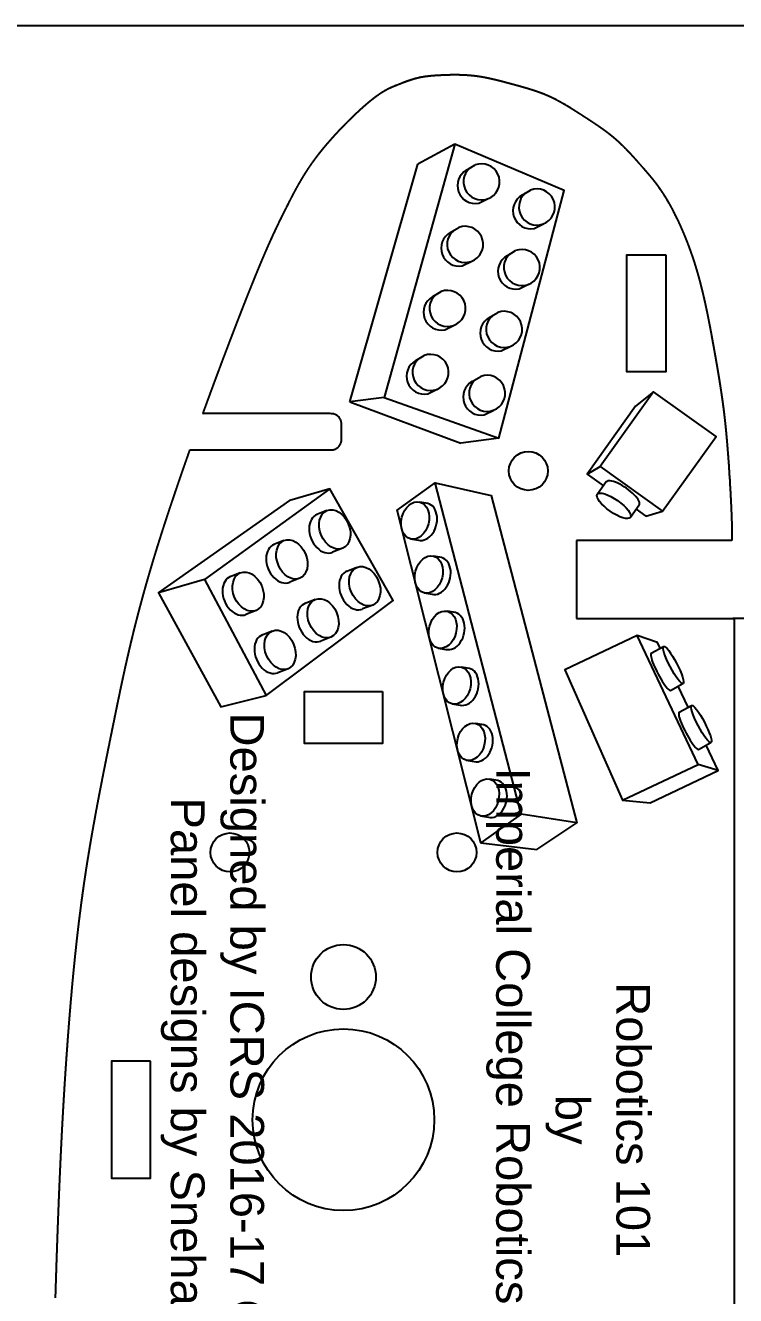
# Model space of a CAD drawing. Header units: millimetres. Extents: x -53 to 1579, y -453 to 381.
# Drawn here: x 98.7 to 153.4, y 283.4 to 381.2 of the extents above; entities that cross this region are included whole.
import ezdxf
from ezdxf.enums import TextEntityAlignment as Align

# ---------------------------------------------------------------- set-up
doc = ezdxf.new("R2010")
doc.units = ezdxf.units.MM
doc.layers.add('design3', color=5, linetype='Continuous')
doc.layers.add('Print', color=250, linetype='Continuous')
doc.layers.add('toCut', color=1, linetype='Continuous', true_color=0xff0000)
doc.styles.get("Standard").update_dxf_attribs({"font": 'Arial.ttf'})

msp = doc.modelspace()

# ---------------------------------------------------------------- linework, layer by layer
msp.add_line((-53.352, 381.237), (546.648, 381.237))
at = {"layer": 'design3'}
for points in [[(131.77, 372.077), (126.334, 352.551), (135.161, 349.419), (140.205, 368.511), (131.77, 372.077)], [(131.77, 372.077), (128.906, 370.543)], [(123.666, 352.236), (128.906, 370.543)], [(132.681, 370.093), (133.338, 370.484)], [(136.952, 368.155), (137.609, 368.545)], [(133.608, 367.527), (134.342, 367.888)], [(131.417, 365.273), (132.075, 365.664)], [(137.879, 365.589), (138.613, 365.95)], [(135.794, 363.491), (136.451, 363.881)], [(132.344, 362.707), (133.079, 363.068)], [(136.721, 360.924), (137.455, 361.286)], [(130.062, 360.335), (130.72, 360.725)], [(134.424, 358.724), (135.082, 359.115)], [(130.989, 357.768), (131.724, 358.13)], [(135.351, 356.158), (136.086, 356.519)], [(128.752, 355.406), (129.41, 355.796)], [(133.114, 353.795), (133.772, 354.186)], [(126.334, 352.551), (123.666, 352.236)], [(129.679, 352.84), (130.414, 353.201)], [(147.083, 353.006), (142.963, 347.233), (147.786, 343.792), (151.905, 349.565), (147.083, 353.006), (145.709, 351.903), (141.964, 346.655), (142.963, 347.233)], [(123.666, 352.236), (132.242, 349.042)], [(134.041, 351.229), (134.776, 351.59)], [(135.161, 349.419), (132.242, 349.042)], [(141.964, 346.655), (143.225, 345.756)], [(133.782, 318.241), (127.313, 343.88), (130.262, 345.974)], [(136.89, 320.462), (130.262, 345.974), (134.575, 345.022), (141.17, 319.796), (136.89, 320.462), (133.782, 318.241), (138.095, 317.734), (141.17, 319.796)], [(143.435, 346.05), (142.757, 345.101)], [(108.919, 337.496), (119.04, 344.614)], [(112.469, 338.527), (117.22, 329.59), (127.009, 336.923), (122.143, 345.515), (112.469, 338.527)], [(122.143, 345.515), (119.04, 344.614)], [(121.909, 343.844), (121.129, 343.54)], [(129.684, 344.401), (129.072, 344.5)], [(145.979, 344.265), (145.3, 343.313)], [(145.754, 343.951), (146.505, 343.415), (147.786, 343.792)], [(128.353, 341.667), (128.965, 341.569)], [(118.598, 341.532), (117.819, 341.227)], [(123.13, 340.943), (122.351, 340.638)], [(130.735, 340.236), (130.123, 340.335)], [(115.229, 339.049), (114.45, 338.745)], [(124.22, 339.469), (123.441, 339.164)], [(112.469, 338.527), (108.919, 337.496), (113.728, 328.731), (117.22, 329.59)], [(119.819, 338.63), (119.04, 338.326)], [(121.003, 337), (120.224, 336.695)], [(129.404, 337.502), (130.016, 337.404)], [(116.45, 336.148), (115.671, 335.843)], [(125.441, 336.567), (124.662, 336.263)], [(131.808, 335.985), (131.196, 336.084)], [(117.692, 334.562), (116.913, 334.257)], [(122.224, 334.098), (121.445, 333.794)], [(144.705, 321.518), (150.528, 324.276), (145.819, 334.22), (140.249, 331.582), (144.705, 321.518), (146.837, 321.329), (152.065, 323.806), (150.528, 324.276)], [(147.599, 333.234), (147.386, 333.683), (145.819, 334.22)], [(130.476, 333.251), (131.088, 333.152)], [(146.912, 332.85), (147.86, 333.381)], [(118.913, 331.66), (118.134, 331.356)], [(132.891, 331.69), (132.279, 331.789)], [(148.399, 329.987), (149.339, 330.517)], [(149.751, 328.689), (148.981, 330.315)], [(131.56, 328.957), (132.172, 328.858)], [(149.065, 328.305), (150.013, 328.836)], [(133.988, 327.345), (133.376, 327.443)], [(150.551, 325.442), (151.492, 325.972)], [(152.065, 323.806), (151.134, 325.771)], [(132.656, 324.611), (133.268, 324.512)], [(135.072, 323.045), (134.46, 323.144)], [(133.741, 320.311), (134.353, 320.213)]]:
    msp.add_lwpolyline(points, dxfattribs=at)
for centre, radius, start, end in [((133.361, 368.889), 1.384, 119.44748, 280.2872), ((133.828, 369.181), 1.392, 130.80282, 110.60542), ((137.632, 366.95), 1.384, 119.44748, 280.2872), ((138.099, 367.243), 1.392, 130.80282, 110.60542), ((132.097, 364.068), 1.384, 119.44748, 280.2872), ((132.564, 364.361), 1.392, 130.80282, 110.60542), ((136.474, 362.286), 1.384, 119.44748, 280.2872), ((136.941, 362.579), 1.392, 130.80282, 110.60542), ((130.742, 359.13), 1.384, 119.44748, 280.2872), ((131.209, 359.423), 1.392, 130.80282, 110.60542), ((135.104, 357.519), 1.384, 119.44748, 280.2872), ((135.571, 357.812), 1.392, 130.80282, 110.60542), ((129.432, 354.201), 1.384, 119.44748, 280.2872), ((129.899, 354.494), 1.392, 130.80282, 110.60542), ((133.794, 352.59), 1.384, 119.44748, 280.2872), ((134.261, 352.883), 1.392, 130.80282, 110.60542)]:
    msp.add_arc(centre, radius, start, end, dxfattribs=at)
for centre, major_axis, ratio, start_param, end_param in [((144.707, 345.158), (1.272, -0.893), 0.322441, 6.278121, 9.424778), ((129.324, 342.985), (0.36, 1.416), 0.721472, 3.141593, 6.411334), ((121.74, 342.089), (-0.611, 1.451), 0.717814, 6.246322, 9.424778), ((118.429, 339.776), (-0.611, 1.451), 0.717814, 6.246322, 9.424778), ((130.375, 338.82), (0.36, 1.416), 0.721472, 3.141593, 6.411334), ((115.06, 337.294), (-0.611, 1.451), 0.717814, 6.246322, 9.424778), ((124.051, 337.713), (-0.611, 1.451), 0.717814, 6.246322, 9.424778), ((120.834, 335.244), (-0.611, 1.451), 0.717814, 6.246322, 9.424778), ((131.448, 334.569), (0.36, 1.416), 0.721472, 3.141593, 6.411334), ((117.523, 332.806), (-0.611, 1.451), 0.717814, 6.246322, 9.424778), ((147.663, 331.421), (-0.751, 1.429), 0.171577, 6.282318, 9.493019), ((132.531, 330.274), (0.36, 1.416), 0.721472, 3.141593, 6.411334), ((149.816, 326.876), (-0.751, 1.429), 0.171577, 6.282318, 9.493019), ((133.628, 325.928), (0.36, 1.416), 0.721472, 3.141593, 6.411334), ((134.713, 321.629), (0.36, 1.416), 0.721472, 3.141593, 6.411334)]:
    msp.add_ellipse(centre, major_axis=major_axis, ratio=ratio, start_param=start_param, end_param=end_param, dxfattribs=at)
for centre, major_axis, ratio in [((128.712, 343.084), (0.36, 1.416), 0.721472), ((144.029, 344.208), (1.272, -0.893), 0.322441), ((122.519, 342.394), (-0.611, 1.451), 0.717814), ((119.208, 340.081), (-0.611, 1.451), 0.717814), ((124.83, 338.018), (-0.611, 1.451), 0.717814), ((129.763, 338.919), (0.36, 1.416), 0.721472), ((115.839, 337.599), (-0.611, 1.451), 0.717814), ((121.613, 335.549), (-0.611, 1.451), 0.717814), ((130.836, 334.667), (0.36, 1.416), 0.721472), ((118.303, 333.111), (-0.611, 1.451), 0.717814), ((148.611, 331.952), (-0.751, 1.429), 0.171577), ((131.919, 330.373), (0.36, 1.416), 0.721472), ((150.764, 327.407), (-0.751, 1.429), 0.171577), ((133.016, 326.027), (0.36, 1.416), 0.721472), ((134.101, 321.728), (0.36, 1.416), 0.721472)]:
    msp.add_ellipse(centre, major_axis=major_axis, ratio=ratio, dxfattribs=at)
at = {"layer": 'toCut'}
for points in [[(148.032, 363.544), (148.032, 354.544), (145.032, 354.544), (145.032, 363.544)], [(148.032, 363.544), (148.032, 354.544), (145.032, 354.544), (145.032, 363.544)], [(126.184, 329.904), (126.184, 325.904), (120.184, 325.904), (120.184, 329.904)], [(108.312, 301.404), (105.312, 301.404), (105.312, 292.404), (108.312, 292.404)]]:
    msp.add_lwpolyline(points, close=True, dxfattribs=at)
for centre, radius in [((137.434, 346.904), 1.5), ((114.434, 317.504), 1.5), ((131.934, 317.504), 1.5), ((123.184, 307.904), 2.5), ((123.184, 296.904), 7)]:
    msp.add_circle(centre, radius, dxfattribs=at)
for points in [[(127.732, 376.817), (127.809, 376.847), (127.887, 376.876)], [(127.887, 376.876), (127.964, 376.905), (128.042, 376.933)], [(128.042, 376.933), (128.119, 376.961), (128.197, 376.988)], [(128.197, 376.988), (128.274, 377.015), (128.352, 377.041)], [(128.352, 377.041), (128.43, 377.066), (128.508, 377.09)], [(128.508, 377.09), (128.547, 377.102), (128.586, 377.114)], [(128.586, 377.114), (128.625, 377.125), (128.664, 377.137)], [(128.664, 377.137), (128.703, 377.148), (128.742, 377.158)], [(128.742, 377.158), (128.781, 377.169), (128.82, 377.179)], [(128.82, 377.179), (128.859, 377.189), (128.898, 377.199)], [(128.898, 377.199), (128.937, 377.208), (128.976, 377.217)], [(128.976, 377.217), (129.016, 377.226), (129.055, 377.235)], [(129.055, 377.235), (129.094, 377.243), (129.134, 377.251)], [(129.134, 377.251), (129.173, 377.259), (129.213, 377.267)], [(129.213, 377.267), (129.253, 377.274), (129.292, 377.281)], [(129.292, 377.281), (129.333, 377.288), (129.373, 377.295)], [(129.373, 377.295), (129.413, 377.301), (129.454, 377.307)], [(129.454, 377.307), (129.494, 377.313), (129.535, 377.319)], [(129.535, 377.319), (129.577, 377.325), (129.618, 377.33)], [(129.618, 377.33), (129.66, 377.335), (129.702, 377.341)], [(129.702, 377.341), (129.744, 377.345), (129.786, 377.35)], [(129.786, 377.35), (129.829, 377.355), (129.872, 377.359)], [(129.872, 377.359), (129.916, 377.363), (129.96, 377.367)], [(129.96, 377.367), (130.004, 377.371), (130.049, 377.375)], [(130.049, 377.375), (130.094, 377.379), (130.139, 377.382)], [(130.139, 377.382), (130.185, 377.386), (130.231, 377.389)], [(130.231, 377.389), (130.278, 377.392), (130.325, 377.395)], [(130.325, 377.395), (130.373, 377.398), (130.42, 377.401)], [(130.42, 377.401), (130.469, 377.404), (130.518, 377.407)], [(130.518, 377.407), (130.568, 377.409), (130.618, 377.412)], [(130.618, 377.412), (130.669, 377.414), (130.719, 377.417)], [(130.719, 377.417), (130.772, 377.419), (130.824, 377.422)], [(130.824, 377.422), (130.877, 377.424), (130.93, 377.426)], [(130.93, 377.426), (130.984, 377.428), (131.039, 377.43)], [(131.039, 377.43), (131.094, 377.432), (131.15, 377.434)], [(131.15, 377.434), (131.206, 377.435), (131.262, 377.437)], [(131.262, 377.437), (131.32, 377.438), (131.377, 377.44)], [(131.377, 377.44), (131.436, 377.441), (131.494, 377.442)], [(131.494, 377.442), (131.553, 377.443), (131.612, 377.444)], [(131.612, 377.444), (131.672, 377.444), (131.732, 377.444)], [(131.732, 377.444), (131.793, 377.444), (131.853, 377.444)], [(131.853, 377.444), (131.915, 377.444), (131.976, 377.443)], [(131.976, 377.443), (132.038, 377.442), (132.1, 377.441)], [(132.1, 377.441), (132.163, 377.44), (132.225, 377.438)], [(132.225, 377.438), (132.289, 377.436), (132.352, 377.434)], [(132.352, 377.434), (132.415, 377.431), (132.479, 377.428)], [(132.479, 377.428), (132.543, 377.425), (132.607, 377.422)], [(132.607, 377.422), (132.672, 377.418), (132.736, 377.414)], [(132.736, 377.414), (132.801, 377.409), (132.866, 377.404)], [(132.866, 377.404), (132.931, 377.399), (132.996, 377.393)], [(132.996, 377.393), (133.062, 377.387), (133.127, 377.381)], [(133.127, 377.381), (133.192, 377.374), (133.258, 377.367)], [(133.258, 377.367), (133.324, 377.359), (133.389, 377.351)], [(133.389, 377.351), (133.455, 377.342), (133.521, 377.333)], [(133.521, 377.333), (133.587, 377.323), (133.652, 377.313)], [(133.652, 377.313), (133.718, 377.303), (133.784, 377.292)], [(133.784, 377.292), (133.85, 377.281), (133.916, 377.27)], [(133.916, 377.27), (133.982, 377.258), (134.048, 377.246)], [(134.048, 377.246), (134.114, 377.233), (134.18, 377.22)], [(134.18, 377.22), (134.246, 377.207), (134.313, 377.193)], [(134.313, 377.193), (134.379, 377.179), (134.445, 377.165)], [(134.445, 377.165), (134.511, 377.151), (134.577, 377.136)], [(134.577, 377.136), (134.644, 377.121), (134.71, 377.106)], [(134.71, 377.106), (134.776, 377.091), (134.843, 377.075)], [(134.843, 377.075), (134.909, 377.059), (134.975, 377.043)], [(134.975, 377.043), (135.108, 377.01), (135.241, 376.977)], [(135.241, 376.977), (135.374, 376.942), (135.507, 376.908)], [(135.507, 376.908), (135.64, 376.873), (135.773, 376.837)], [(125.806, 375.85), (125.835, 375.871), (125.865, 375.892)], [(125.865, 375.892), (125.894, 375.912), (125.923, 375.932)], [(125.923, 375.932), (125.951, 375.951), (125.979, 375.971)], [(125.979, 375.971), (126.007, 375.99), (126.035, 376.008)], [(126.035, 376.008), (126.062, 376.026), (126.089, 376.044)], [(126.089, 376.044), (126.116, 376.061), (126.142, 376.078)], [(126.142, 376.078), (126.168, 376.095), (126.194, 376.111)], [(126.194, 376.111), (126.22, 376.127), (126.245, 376.143)], [(126.245, 376.143), (126.27, 376.158), (126.295, 376.173)], [(126.295, 376.173), (126.32, 376.187), (126.344, 376.202)], [(126.344, 376.202), (126.369, 376.216), (126.393, 376.23)], [(126.393, 376.23), (126.416, 376.243), (126.44, 376.256)], [(126.44, 376.256), (126.463, 376.269), (126.486, 376.282)], [(126.486, 376.282), (126.509, 376.294), (126.532, 376.307)], [(126.532, 376.307), (126.555, 376.318), (126.577, 376.33)], [(126.577, 376.33), (126.599, 376.341), (126.621, 376.353)], [(126.621, 376.353), (126.643, 376.364), (126.665, 376.375)], [(126.665, 376.375), (126.687, 376.385), (126.708, 376.396)], [(126.708, 376.396), (126.729, 376.406), (126.75, 376.416)], [(126.75, 376.416), (126.771, 376.426), (126.792, 376.435)], [(126.792, 376.435), (126.833, 376.454), (126.875, 376.473)], [(126.875, 376.473), (126.915, 376.49), (126.955, 376.508)], [(126.955, 376.508), (126.995, 376.524), (127.035, 376.541)], [(127.035, 376.541), (127.074, 376.557), (127.113, 376.573)], [(127.113, 376.573), (127.19, 376.604), (127.268, 376.635)], [(127.268, 376.635), (127.423, 376.696), (127.577, 376.757)], [(127.577, 376.757), (127.655, 376.787), (127.732, 376.817)], [(135.773, 376.837), (135.906, 376.801), (136.039, 376.766)], [(136.039, 376.766), (136.305, 376.693), (136.571, 376.621)], [(136.571, 376.621), (136.704, 376.584), (136.837, 376.548)], [(136.837, 376.548), (136.969, 376.51), (137.102, 376.472)], [(137.102, 376.472), (137.234, 376.434), (137.366, 376.395)], [(137.366, 376.395), (137.432, 376.375), (137.498, 376.355)], [(137.498, 376.355), (137.564, 376.334), (137.63, 376.314)], [(137.63, 376.314), (137.696, 376.293), (137.761, 376.272)], [(137.761, 376.272), (137.827, 376.251), (137.892, 376.23)], [(137.892, 376.23), (137.957, 376.208), (138.023, 376.186)], [(138.023, 376.186), (138.088, 376.163), (138.153, 376.14)], [(138.153, 376.14), (138.218, 376.117), (138.283, 376.094)], [(138.283, 376.094), (138.347, 376.07), (138.412, 376.046)], [(138.412, 376.046), (138.477, 376.021), (138.541, 375.996)], [(138.541, 375.996), (138.605, 375.971), (138.669, 375.945)], [(138.669, 375.945), (138.733, 375.919), (138.797, 375.893)], [(138.797, 375.893), (138.861, 375.865), (138.925, 375.838)], [(124.569, 374.83), (124.612, 374.869), (124.655, 374.907)], [(124.655, 374.907), (124.697, 374.945), (124.738, 374.982)], [(124.738, 374.982), (124.78, 375.018), (124.821, 375.055)], [(124.821, 375.055), (124.861, 375.09), (124.902, 375.126)], [(124.902, 375.126), (124.942, 375.16), (124.981, 375.194)], [(124.981, 375.194), (125.02, 375.227), (125.059, 375.26)], [(125.059, 375.26), (125.097, 375.293), (125.135, 375.325)], [(125.135, 375.325), (125.172, 375.355), (125.209, 375.386)], [(125.209, 375.386), (125.245, 375.416), (125.282, 375.446)], [(125.282, 375.446), (125.317, 375.475), (125.352, 375.503)], [(125.352, 375.503), (125.387, 375.531), (125.422, 375.559)], [(125.422, 375.559), (125.456, 375.585), (125.489, 375.612)], [(125.489, 375.612), (125.522, 375.638), (125.556, 375.663)], [(125.556, 375.663), (125.588, 375.688), (125.62, 375.713)], [(125.62, 375.713), (125.652, 375.736), (125.683, 375.76)], [(125.683, 375.76), (125.714, 375.783), (125.745, 375.806)], [(125.745, 375.806), (125.775, 375.828), (125.806, 375.85)], [(138.925, 375.838), (138.988, 375.81), (139.051, 375.782)], [(139.051, 375.782), (139.114, 375.753), (139.177, 375.723)], [(139.177, 375.723), (139.24, 375.693), (139.303, 375.663)], [(139.303, 375.663), (139.365, 375.632), (139.428, 375.601)], [(139.428, 375.601), (139.49, 375.57), (139.552, 375.538)], [(139.552, 375.538), (139.614, 375.505), (139.676, 375.473)], [(139.676, 375.473), (139.738, 375.44), (139.8, 375.407)], [(139.8, 375.407), (139.861, 375.373), (139.923, 375.339)], [(139.923, 375.339), (139.984, 375.304), (140.046, 375.27)], [(140.046, 375.27), (140.107, 375.234), (140.168, 375.199)], [(140.168, 375.199), (140.229, 375.164), (140.29, 375.128)], [(140.29, 375.128), (140.351, 375.092), (140.412, 375.056)], [(140.412, 375.056), (140.473, 375.019), (140.533, 374.982)], [(140.533, 374.982), (140.594, 374.945), (140.654, 374.908)], [(140.654, 374.908), (140.775, 374.833), (140.896, 374.758)], [(123.565, 373.873), (123.612, 373.92), (123.66, 373.967)], [(123.66, 373.967), (123.707, 374.014), (123.754, 374.06)], [(123.754, 374.06), (123.801, 374.106), (123.848, 374.152)], [(123.848, 374.152), (123.895, 374.197), (123.941, 374.243)], [(123.941, 374.243), (123.988, 374.287), (124.034, 374.331)], [(124.034, 374.331), (124.08, 374.375), (124.126, 374.419)], [(124.126, 374.419), (124.171, 374.462), (124.217, 374.505)], [(124.217, 374.505), (124.261, 374.547), (124.306, 374.589)], [(124.306, 374.589), (124.351, 374.63), (124.395, 374.671)], [(124.395, 374.671), (124.439, 374.711), (124.483, 374.752)], [(124.483, 374.752), (124.526, 374.791), (124.569, 374.83)], [(140.896, 374.758), (141.017, 374.682), (141.137, 374.606)], [(141.137, 374.606), (141.378, 374.452), (141.618, 374.297)], [(141.618, 374.297), (141.858, 374.142), (142.098, 373.987)], [(142.098, 373.987), (142.217, 373.909), (142.337, 373.831)], [(122.603, 372.871), (122.699, 372.974), (122.795, 373.078)], [(122.795, 373.078), (122.843, 373.129), (122.891, 373.181)], [(122.891, 373.181), (122.939, 373.231), (122.988, 373.282)], [(122.988, 373.282), (123.036, 373.333), (123.084, 373.383)], [(123.084, 373.383), (123.132, 373.433), (123.181, 373.483)], [(123.181, 373.483), (123.229, 373.533), (123.277, 373.582)], [(123.277, 373.582), (123.325, 373.631), (123.373, 373.68)], [(123.373, 373.68), (123.421, 373.729), (123.469, 373.777)], [(123.469, 373.777), (123.517, 373.825), (123.565, 373.873)], [(142.337, 373.831), (142.455, 373.752), (142.574, 373.673)], [(142.574, 373.673), (142.692, 373.593), (142.81, 373.513)], [(142.81, 373.513), (142.868, 373.472), (142.927, 373.432)], [(142.927, 373.432), (142.985, 373.391), (143.043, 373.35)], [(143.043, 373.35), (143.101, 373.309), (143.159, 373.268)], [(143.159, 373.268), (143.216, 373.226), (143.274, 373.184)], [(143.274, 373.184), (143.331, 373.142), (143.388, 373.1)], [(143.388, 373.1), (143.445, 373.057), (143.501, 373.015)], [(143.501, 373.015), (143.558, 372.972), (143.614, 372.928)], [(121.763, 371.914), (121.808, 371.968), (121.853, 372.022)], [(121.853, 372.022), (121.899, 372.075), (121.944, 372.129)], [(121.944, 372.129), (121.99, 372.182), (122.036, 372.236)], [(122.036, 372.236), (122.129, 372.342), (122.223, 372.449)], [(122.223, 372.449), (122.317, 372.555), (122.412, 372.661)], [(122.412, 372.661), (122.507, 372.766), (122.603, 372.871)], [(143.614, 372.928), (143.669, 372.885), (143.725, 372.841)], [(143.725, 372.841), (143.78, 372.797), (143.836, 372.752)], [(143.836, 372.752), (143.89, 372.707), (143.945, 372.662)], [(143.945, 372.662), (143.999, 372.617), (144.053, 372.571)], [(144.053, 372.571), (144.107, 372.525), (144.16, 372.479)], [(144.16, 372.479), (144.213, 372.432), (144.266, 372.385)], [(144.266, 372.385), (144.318, 372.337), (144.371, 372.289)], [(144.371, 372.289), (144.422, 372.241), (144.474, 372.193)], [(144.474, 372.193), (144.526, 372.144), (144.577, 372.095)], [(144.577, 372.095), (144.628, 372.046), (144.679, 371.996)], [(144.679, 371.996), (144.729, 371.946), (144.779, 371.896)], [(121.005, 370.953), (121.044, 371.006), (121.084, 371.059)], [(121.084, 371.059), (121.124, 371.112), (121.164, 371.165)], [(121.164, 371.165), (121.204, 371.218), (121.245, 371.271)], [(121.245, 371.271), (121.287, 371.325), (121.328, 371.378)], [(121.328, 371.378), (121.37, 371.431), (121.413, 371.485)], [(121.413, 371.485), (121.455, 371.539), (121.498, 371.592)], [(121.498, 371.592), (121.542, 371.646), (121.585, 371.7)], [(121.585, 371.7), (121.629, 371.753), (121.673, 371.807)], [(121.673, 371.807), (121.718, 371.861), (121.763, 371.914)], [(144.779, 371.896), (144.829, 371.846), (144.879, 371.796)], [(144.879, 371.796), (144.929, 371.745), (144.979, 371.694)], [(144.979, 371.694), (145.028, 371.643), (145.077, 371.592)], [(145.077, 371.592), (145.126, 371.54), (145.175, 371.488)], [(145.175, 371.488), (145.224, 371.436), (145.272, 371.384)], [(145.272, 371.384), (145.32, 371.332), (145.369, 371.28)], [(145.369, 371.28), (145.465, 371.174), (145.561, 371.069)], [(145.561, 371.069), (145.656, 370.962), (145.751, 370.856)], [(120.29, 369.91), (120.323, 369.962), (120.357, 370.013)], [(120.357, 370.013), (120.39, 370.065), (120.424, 370.117)], [(120.424, 370.117), (120.458, 370.168), (120.492, 370.22)], [(120.492, 370.22), (120.527, 370.272), (120.562, 370.324)], [(120.562, 370.324), (120.597, 370.376), (120.632, 370.428)], [(120.632, 370.428), (120.668, 370.48), (120.704, 370.532)], [(120.704, 370.532), (120.741, 370.585), (120.777, 370.637)], [(120.777, 370.637), (120.815, 370.69), (120.852, 370.742)], [(120.852, 370.742), (120.89, 370.795), (120.928, 370.847)], [(120.928, 370.847), (120.966, 370.9), (121.005, 370.953)], [(145.751, 370.856), (145.846, 370.749), (145.94, 370.642)], [(145.94, 370.642), (146.129, 370.427), (146.318, 370.212)], [(146.318, 370.212), (146.412, 370.104), (146.506, 369.996)], [(119.681, 368.891), (119.739, 368.992), (119.797, 369.093)], [(119.797, 369.093), (119.826, 369.144), (119.855, 369.195)], [(119.855, 369.195), (119.885, 369.246), (119.915, 369.296)], [(119.915, 369.296), (119.945, 369.347), (119.975, 369.398)], [(119.975, 369.398), (120.006, 369.449), (120.036, 369.5)], [(120.036, 369.5), (120.067, 369.551), (120.098, 369.602)], [(120.098, 369.602), (120.13, 369.654), (120.161, 369.705)], [(120.161, 369.705), (120.193, 369.756), (120.225, 369.807)], [(120.225, 369.807), (120.258, 369.859), (120.29, 369.91)], [(146.506, 369.996), (146.554, 369.941), (146.601, 369.886)], [(146.601, 369.886), (146.648, 369.83), (146.696, 369.775)], [(146.696, 369.775), (146.743, 369.718), (146.79, 369.662)], [(146.79, 369.662), (146.838, 369.605), (146.886, 369.547)], [(146.886, 369.547), (146.933, 369.489), (146.981, 369.43)], [(146.981, 369.43), (147.029, 369.37), (147.077, 369.31)], [(147.077, 369.31), (147.125, 369.249), (147.173, 369.187)], [(147.173, 369.187), (147.197, 369.156), (147.221, 369.125)], [(147.221, 369.125), (147.245, 369.093), (147.269, 369.061)], [(147.269, 369.061), (147.293, 369.029), (147.317, 368.997)], [(119.143, 367.887), (119.195, 367.987), (119.247, 368.087)], [(119.247, 368.087), (119.299, 368.187), (119.352, 368.287)], [(119.352, 368.287), (119.406, 368.388), (119.46, 368.488)], [(119.46, 368.488), (119.514, 368.589), (119.569, 368.689)], [(119.569, 368.689), (119.625, 368.79), (119.681, 368.891)], [(147.317, 368.997), (147.342, 368.964), (147.366, 368.931)], [(147.366, 368.931), (147.39, 368.898), (147.414, 368.865)], [(147.414, 368.865), (147.439, 368.831), (147.463, 368.798)], [(147.463, 368.798), (147.488, 368.764), (147.512, 368.729)], [(147.512, 368.729), (147.536, 368.695), (147.561, 368.66)], [(147.561, 368.66), (147.585, 368.624), (147.61, 368.589)], [(147.61, 368.589), (147.635, 368.553), (147.659, 368.517)], [(147.659, 368.517), (147.684, 368.481), (147.709, 368.444)], [(147.709, 368.444), (147.733, 368.407), (147.758, 368.37)], [(147.758, 368.37), (147.783, 368.332), (147.808, 368.294)], [(147.808, 368.294), (147.833, 368.256), (147.857, 368.217)], [(147.857, 368.217), (147.882, 368.178), (147.907, 368.139)], [(147.907, 368.139), (147.932, 368.099), (147.958, 368.059)], [(147.958, 368.059), (147.983, 368.019), (148.008, 367.978)], [(118.64, 366.891), (118.739, 367.09), (118.839, 367.289)], [(118.839, 367.289), (118.889, 367.388), (118.939, 367.488)], [(118.939, 367.488), (118.99, 367.588), (119.041, 367.687)], [(119.041, 367.687), (119.092, 367.787), (119.143, 367.887)], [(148.008, 367.978), (148.033, 367.937), (148.058, 367.895)], [(148.058, 367.895), (148.084, 367.853), (148.109, 367.811)], [(148.109, 367.811), (148.134, 367.768), (148.16, 367.725)], [(148.16, 367.725), (148.185, 367.681), (148.211, 367.638)], [(148.211, 367.638), (148.236, 367.593), (148.262, 367.549)], [(148.262, 367.549), (148.288, 367.503), (148.313, 367.458)], [(148.313, 367.458), (148.339, 367.412), (148.365, 367.365)], [(148.365, 367.365), (148.391, 367.318), (148.416, 367.271)], [(148.416, 367.271), (148.442, 367.223), (148.468, 367.175)], [(148.468, 367.175), (148.494, 367.127), (148.52, 367.078)], [(148.52, 367.078), (148.546, 367.029), (148.572, 366.979)], [(118.235, 366.074), (118.261, 366.127), (118.287, 366.18)], [(118.287, 366.18), (118.312, 366.233), (118.338, 366.285)], [(118.338, 366.285), (118.364, 366.337), (118.389, 366.388)], [(118.389, 366.388), (118.414, 366.439), (118.44, 366.49)], [(118.44, 366.49), (118.49, 366.591), (118.54, 366.691)], [(118.54, 366.691), (118.59, 366.791), (118.64, 366.891)], [(148.572, 366.979), (148.598, 366.929), (148.624, 366.879)], [(148.624, 366.879), (148.65, 366.828), (148.677, 366.777)], [(148.677, 366.777), (148.703, 366.725), (148.729, 366.673)], [(148.729, 366.673), (148.755, 366.62), (148.781, 366.568)], [(148.781, 366.568), (148.807, 366.515), (148.833, 366.462)], [(148.833, 366.462), (148.859, 366.408), (148.886, 366.354)], [(148.886, 366.354), (148.912, 366.299), (148.938, 366.244)], [(148.938, 366.244), (148.964, 366.189), (148.99, 366.134)], [(148.99, 366.134), (149.016, 366.078), (149.042, 366.022)], [(117.757, 365.068), (117.772, 365.101), (117.787, 365.134)], [(117.787, 365.134), (117.802, 365.166), (117.817, 365.198)], [(117.817, 365.198), (117.832, 365.23), (117.847, 365.262)], [(117.847, 365.262), (117.861, 365.294), (117.876, 365.325)], [(117.876, 365.325), (117.891, 365.356), (117.905, 365.387)], [(117.905, 365.387), (117.92, 365.418), (117.934, 365.448)], [(117.934, 365.448), (117.948, 365.478), (117.963, 365.509)], [(117.963, 365.509), (117.977, 365.538), (117.991, 365.568)], [(117.991, 365.568), (118.005, 365.598), (118.019, 365.627)], [(118.019, 365.627), (118.046, 365.685), (118.074, 365.743)], [(118.074, 365.743), (118.101, 365.799), (118.128, 365.855)], [(118.128, 365.855), (118.155, 365.911), (118.182, 365.966)], [(118.182, 365.966), (118.208, 366.02), (118.235, 366.074)], [(149.042, 366.022), (149.068, 365.965), (149.094, 365.908)], [(149.094, 365.908), (149.12, 365.851), (149.146, 365.794)], [(149.146, 365.794), (149.172, 365.736), (149.198, 365.678)], [(149.198, 365.678), (149.223, 365.619), (149.249, 365.561)], [(149.249, 365.561), (149.275, 365.501), (149.3, 365.442)], [(149.3, 365.442), (149.326, 365.382), (149.352, 365.323)], [(149.352, 365.323), (149.377, 365.262), (149.403, 365.202)], [(149.403, 365.202), (149.428, 365.141), (149.453, 365.08)], [(117.327, 364.111), (117.345, 364.152), (117.363, 364.192)], [(117.363, 364.192), (117.38, 364.232), (117.398, 364.272)], [(117.398, 364.272), (117.415, 364.311), (117.433, 364.35)], [(117.433, 364.35), (117.45, 364.389), (117.467, 364.427)], [(117.467, 364.427), (117.484, 364.465), (117.501, 364.503)], [(117.501, 364.503), (117.517, 364.541), (117.534, 364.578)], [(117.534, 364.578), (117.55, 364.615), (117.567, 364.651)], [(117.567, 364.651), (117.583, 364.687), (117.6, 364.723)], [(117.6, 364.723), (117.616, 364.759), (117.632, 364.795)], [(117.632, 364.795), (117.648, 364.829), (117.663, 364.864)], [(117.663, 364.864), (117.679, 364.899), (117.695, 364.933)], [(117.695, 364.933), (117.71, 364.967), (117.726, 365.001)], [(117.726, 365.001), (117.741, 365.034), (117.757, 365.068)], [(149.453, 365.08), (149.479, 365.018), (149.504, 364.957)], [(149.504, 364.957), (149.529, 364.895), (149.554, 364.832)], [(149.554, 364.832), (149.579, 364.77), (149.604, 364.707)], [(149.604, 364.707), (149.629, 364.644), (149.654, 364.581)], [(149.654, 364.581), (149.679, 364.517), (149.703, 364.454)], [(149.703, 364.454), (149.728, 364.389), (149.752, 364.325)], [(149.752, 364.325), (149.777, 364.26), (149.801, 364.196)], [(149.801, 364.196), (149.825, 364.131), (149.849, 364.066)], [(116.901, 363.12), (116.922, 363.17), (116.943, 363.219)], [(116.943, 363.219), (116.963, 363.267), (116.984, 363.315)], [(116.984, 363.315), (117.004, 363.362), (117.024, 363.41)], [(117.024, 363.41), (117.044, 363.456), (117.064, 363.503)], [(117.064, 363.503), (117.083, 363.549), (117.103, 363.594)], [(117.103, 363.594), (117.122, 363.639), (117.142, 363.684)], [(117.142, 363.684), (117.161, 363.728), (117.18, 363.773)], [(117.18, 363.773), (117.198, 363.816), (117.217, 363.859)], [(117.217, 363.859), (117.236, 363.902), (117.254, 363.945)], [(117.254, 363.945), (117.273, 363.987), (117.291, 364.029)], [(117.291, 364.029), (117.309, 364.07), (117.327, 364.111)], [(149.849, 364.066), (149.873, 364), (149.897, 363.934)], [(149.897, 363.934), (149.921, 363.868), (149.944, 363.802)], [(149.944, 363.802), (149.968, 363.736), (149.991, 363.669)], [(149.991, 363.669), (150.015, 363.602), (150.038, 363.535)], [(150.038, 363.535), (150.061, 363.468), (150.084, 363.4)], [(150.084, 363.4), (150.107, 363.333), (150.129, 363.265)], [(150.129, 363.265), (150.152, 363.197), (150.174, 363.129)], [(116.5, 362.156), (116.524, 362.214), (116.548, 362.271)], [(116.548, 362.271), (116.571, 362.327), (116.594, 362.384)], [(116.594, 362.384), (116.617, 362.439), (116.64, 362.495)], [(116.64, 362.495), (116.662, 362.549), (116.685, 362.604)], [(116.685, 362.604), (116.707, 362.657), (116.73, 362.711)], [(116.73, 362.711), (116.752, 362.763), (116.773, 362.816)], [(116.773, 362.816), (116.795, 362.867), (116.817, 362.919)], [(116.817, 362.919), (116.838, 362.97), (116.859, 363.021)], [(116.859, 363.021), (116.88, 363.071), (116.901, 363.12)], [(150.174, 363.129), (150.197, 363.06), (150.219, 362.992)], [(150.219, 362.992), (150.241, 362.923), (150.263, 362.854)], [(150.263, 362.854), (150.285, 362.785), (150.306, 362.715)], [(150.306, 362.715), (150.328, 362.646), (150.349, 362.576)], [(150.349, 362.576), (150.37, 362.506), (150.391, 362.436)], [(150.391, 362.436), (150.412, 362.366), (150.433, 362.296)], [(150.433, 362.296), (150.453, 362.225), (150.474, 362.155)], [(116.098, 361.164), (116.124, 361.23), (116.151, 361.296)], [(116.151, 361.296), (116.177, 361.36), (116.203, 361.425)], [(116.203, 361.425), (116.229, 361.489), (116.254, 361.552)], [(116.254, 361.552), (116.28, 361.615), (116.305, 361.677)], [(116.305, 361.677), (116.33, 361.739), (116.355, 361.8)], [(116.355, 361.8), (116.38, 361.861), (116.404, 361.921)], [(116.404, 361.921), (116.428, 361.98), (116.453, 362.04)], [(116.453, 362.04), (116.477, 362.098), (116.5, 362.156)], [(150.474, 362.155), (150.494, 362.084), (150.514, 362.013)], [(150.514, 362.013), (150.553, 361.871), (150.593, 361.728)], [(150.593, 361.728), (150.631, 361.585), (150.669, 361.442)], [(150.669, 361.442), (150.706, 361.297), (150.743, 361.153)], [(115.705, 360.179), (115.734, 360.253), (115.764, 360.327)], [(115.764, 360.327), (115.793, 360.399), (115.821, 360.472)], [(115.821, 360.472), (115.85, 360.544), (115.878, 360.615)], [(115.878, 360.615), (115.906, 360.686), (115.934, 360.756)], [(115.934, 360.756), (115.962, 360.825), (115.99, 360.894)], [(115.99, 360.894), (116.017, 360.962), (116.044, 361.03)], [(116.044, 361.03), (116.071, 361.097), (116.098, 361.164)], [(150.743, 361.153), (150.78, 361.009), (150.816, 360.864)], [(150.816, 360.864), (150.851, 360.719), (150.886, 360.574)], [(150.886, 360.574), (150.92, 360.428), (150.954, 360.283)], [(150.954, 360.283), (150.987, 360.137), (151.02, 359.992)], [(115.336, 359.239), (115.368, 359.321), (115.4, 359.402)], [(115.4, 359.402), (115.431, 359.482), (115.463, 359.562)], [(115.463, 359.562), (115.494, 359.641), (115.525, 359.72)], [(115.525, 359.72), (115.555, 359.798), (115.586, 359.876)], [(115.586, 359.876), (115.616, 359.952), (115.646, 360.028)], [(115.646, 360.028), (115.676, 360.104), (115.705, 360.179)], [(151.02, 359.992), (151.052, 359.846), (151.084, 359.7)], [(151.084, 359.7), (151.115, 359.555), (151.147, 359.409)], [(151.147, 359.409), (151.177, 359.264), (151.208, 359.119)], [(114.937, 358.21), (114.971, 358.299), (115.005, 358.387)], [(115.005, 358.387), (115.039, 358.475), (115.073, 358.562)], [(115.073, 358.562), (115.106, 358.649), (115.14, 358.735)], [(115.14, 358.735), (115.173, 358.82), (115.206, 358.906)], [(115.206, 358.906), (115.239, 358.99), (115.272, 359.074)], [(115.272, 359.074), (115.304, 359.156), (115.336, 359.239)], [(151.208, 359.119), (151.237, 358.974), (151.267, 358.829)], [(151.267, 358.829), (151.296, 358.685), (151.324, 358.541)], [(151.324, 358.541), (151.353, 358.397), (151.381, 358.254)], [(114.511, 357.101), (114.547, 357.196), (114.584, 357.291)], [(114.584, 357.291), (114.62, 357.385), (114.656, 357.479)], [(114.656, 357.479), (114.691, 357.572), (114.727, 357.665)], [(114.727, 357.665), (114.762, 357.757), (114.798, 357.849)], [(114.798, 357.849), (114.833, 357.94), (114.867, 358.031)], [(114.867, 358.031), (114.902, 358.12), (114.937, 358.21)], [(151.381, 358.254), (151.408, 358.111), (151.436, 357.968)], [(151.436, 357.968), (151.462, 357.827), (151.489, 357.685)], [(151.489, 357.685), (151.515, 357.544), (151.541, 357.404)], [(151.541, 357.404), (151.567, 357.265), (151.592, 357.125)], [(114.139, 356.124), (114.177, 356.224), (114.215, 356.323)], [(114.215, 356.323), (114.252, 356.422), (114.29, 356.52)], [(114.29, 356.52), (114.327, 356.618), (114.364, 356.716)], [(114.364, 356.716), (114.401, 356.813), (114.438, 356.91)], [(114.438, 356.91), (114.474, 357.006), (114.511, 357.101)], [(151.592, 357.125), (151.605, 357.056), (151.618, 356.987)], [(151.618, 356.987), (151.63, 356.918), (151.642, 356.85)], [(151.642, 356.85), (151.655, 356.781), (151.667, 356.713)], [(151.667, 356.713), (151.679, 356.645), (151.692, 356.577)], [(151.692, 356.577), (151.704, 356.51), (151.716, 356.442)], [(151.716, 356.442), (151.728, 356.375), (151.74, 356.308)], [(151.74, 356.308), (151.752, 356.242), (151.763, 356.175)], [(113.833, 355.312), (113.871, 355.414), (113.91, 355.517)], [(113.91, 355.517), (113.948, 355.619), (113.987, 355.721)], [(113.987, 355.721), (114.025, 355.822), (114.063, 355.923)], [(114.063, 355.923), (114.101, 356.024), (114.139, 356.124)], [(151.763, 356.175), (151.775, 356.109), (151.787, 356.043)], [(151.787, 356.043), (151.799, 355.977), (151.81, 355.911)], [(151.81, 355.911), (151.822, 355.846), (151.833, 355.781)], [(151.833, 355.781), (151.845, 355.716), (151.856, 355.651)], [(151.856, 355.651), (151.867, 355.586), (151.879, 355.522)], [(151.879, 355.522), (151.901, 355.394), (151.923, 355.266)], [(113.44, 354.262), (113.48, 354.369), (113.519, 354.475)], [(113.519, 354.475), (113.559, 354.581), (113.598, 354.686)], [(113.598, 354.686), (113.637, 354.791), (113.677, 354.896)], [(113.677, 354.896), (113.716, 355), (113.755, 355.105)], [(113.755, 355.105), (113.794, 355.208), (113.833, 355.312)], [(151.923, 355.266), (151.945, 355.14), (151.967, 355.013)], [(151.967, 355.013), (151.988, 354.888), (152.01, 354.763)], [(152.01, 354.763), (152.03, 354.639), (152.051, 354.516)], [(152.051, 354.516), (152.072, 354.393), (152.092, 354.27)], [(113.039, 353.182), (113.079, 353.291), (113.12, 353.4)], [(113.12, 353.4), (113.16, 353.509), (113.2, 353.618)], [(113.2, 353.618), (113.24, 353.726), (113.28, 353.834)], [(113.28, 353.834), (113.32, 353.941), (113.36, 354.049)], [(113.36, 354.049), (113.4, 354.156), (113.44, 354.262)], [(152.092, 354.27), (152.112, 354.149), (152.132, 354.027)], [(152.132, 354.027), (152.152, 353.907), (152.171, 353.786)], [(152.171, 353.786), (152.19, 353.667), (152.209, 353.547)], [(152.209, 353.547), (152.227, 353.428), (152.246, 353.31)], [(112.714, 352.299), (112.755, 352.41), (112.796, 352.521)], [(112.796, 352.521), (112.836, 352.632), (112.877, 352.742)], [(112.877, 352.742), (112.917, 352.853), (112.958, 352.963)], [(112.958, 352.963), (112.999, 353.072), (113.039, 353.182)], [(152.246, 353.31), (152.264, 353.192), (152.282, 353.073)], [(152.282, 353.073), (152.299, 352.956), (152.317, 352.839)], [(152.317, 352.839), (152.334, 352.722), (152.351, 352.605)], [(152.351, 352.605), (152.367, 352.489), (152.384, 352.372)], [(112.387, 351.403), (112.469, 351.628), (112.551, 351.853)], [(112.551, 351.853), (112.632, 352.076), (112.714, 352.299)], [(152.384, 352.372), (152.4, 352.256), (152.416, 352.14)], [(152.416, 352.14), (152.431, 352.025), (152.447, 351.909)], [(152.447, 351.909), (152.462, 351.793), (152.477, 351.678)], [(152.477, 351.678), (152.491, 351.563), (152.506, 351.447)], [(152.506, 351.447), (152.52, 351.332), (152.534, 351.217)], [(112.355, 351.316), (112.371, 351.36), (112.387, 351.403)], [(152.534, 351.217), (152.547, 351.101), (152.56, 350.986)], [(152.56, 350.986), (152.573, 350.87), (152.586, 350.755)], [(152.586, 350.755), (152.599, 350.639), (152.611, 350.524)], [(152.611, 350.524), (152.623, 350.408), (152.635, 350.293)], [(152.635, 350.293), (152.646, 350.177), (152.658, 350.062)], [(152.658, 350.062), (152.669, 349.946), (152.68, 349.831)], [(152.68, 349.831), (152.701, 349.599), (152.722, 349.368)], [(111.242, 348.207), (111.297, 348.362), (111.352, 348.516)], [(152.722, 349.368), (152.742, 349.136), (152.762, 348.905)], [(152.762, 348.905), (152.781, 348.673), (152.799, 348.441)], [(110.92, 347.29), (111.001, 347.519), (111.081, 347.748)], [(111.081, 347.748), (111.161, 347.978), (111.242, 348.207)], [(152.799, 348.441), (152.817, 348.21), (152.835, 347.978)], [(152.835, 347.978), (152.852, 347.746), (152.869, 347.514)], [(152.869, 347.514), (153.134, 343.736), (153.134, 341.543)], [(110.604, 346.376), (110.682, 346.604), (110.761, 346.832)], [(110.761, 346.832), (110.841, 347.061), (110.92, 347.29)], [(110.293, 345.469), (110.37, 345.695), (110.447, 345.921)], [(110.447, 345.921), (110.526, 346.149), (110.604, 346.376)], [(109.915, 344.349), (109.952, 344.461), (109.99, 344.572)], [(109.99, 344.572), (110.027, 344.683), (110.065, 344.795)], [(110.065, 344.795), (110.102, 344.907), (110.14, 345.019)], [(110.14, 345.019), (110.178, 345.131), (110.216, 345.244)], [(110.216, 345.244), (110.255, 345.356), (110.293, 345.469)], [(109.623, 343.469), (109.659, 343.578), (109.695, 343.688)], [(109.695, 343.688), (109.731, 343.797), (109.768, 343.907)], [(109.768, 343.907), (109.804, 344.018), (109.841, 344.128)], [(109.841, 344.128), (109.878, 344.239), (109.915, 344.349)], [(109.272, 342.392), (109.307, 342.499), (109.341, 342.605)], [(109.341, 342.605), (109.376, 342.712), (109.41, 342.819)], [(109.41, 342.819), (109.445, 342.927), (109.481, 343.035)], [(109.481, 343.035), (109.516, 343.143), (109.551, 343.251)], [(109.551, 343.251), (109.587, 343.36), (109.623, 343.469)], [(109.005, 341.554), (109.038, 341.658), (109.071, 341.761)], [(109.071, 341.761), (109.104, 341.866), (109.137, 341.97)], [(109.137, 341.97), (109.171, 342.075), (109.204, 342.181)], [(109.204, 342.181), (109.238, 342.286), (109.272, 342.392)], [(108.689, 340.539), (108.72, 340.639), (108.751, 340.739)], [(108.751, 340.739), (108.782, 340.839), (108.813, 340.94)], [(108.813, 340.94), (108.845, 341.042), (108.876, 341.143)], [(108.876, 341.143), (108.908, 341.246), (108.94, 341.348)], [(108.94, 341.348), (108.973, 341.451), (109.005, 341.554)], [(141.14, 341.543), (141.14, 338.543), (141.14, 335.543)], [(108.394, 339.559), (108.422, 339.656), (108.451, 339.752)], [(108.451, 339.752), (108.48, 339.849), (108.51, 339.947)], [(108.51, 339.947), (108.539, 340.045), (108.569, 340.143)], [(108.569, 340.143), (108.599, 340.241), (108.629, 340.34)], [(108.629, 340.34), (108.659, 340.439), (108.689, 340.539)], [(108.117, 338.613), (108.144, 338.707), (108.171, 338.8)], [(108.171, 338.8), (108.198, 338.894), (108.225, 338.988)], [(108.225, 338.988), (108.253, 339.082), (108.281, 339.177)], [(108.281, 339.177), (108.309, 339.272), (108.337, 339.367)], [(108.337, 339.367), (108.365, 339.463), (108.394, 339.559)], [(107.857, 337.699), (107.882, 337.789), (107.908, 337.879)], [(107.908, 337.879), (107.933, 337.97), (107.959, 338.061)], [(107.959, 338.061), (107.985, 338.153), (108.011, 338.244)], [(108.011, 338.244), (108.037, 338.336), (108.063, 338.428)], [(108.063, 338.428), (108.09, 338.521), (108.117, 338.613)], [(107.567, 336.64), (107.59, 336.727), (107.614, 336.814)], [(107.614, 336.814), (107.637, 336.901), (107.661, 336.989)], [(107.661, 336.989), (107.685, 337.077), (107.709, 337.165)], [(107.709, 337.165), (107.733, 337.253), (107.758, 337.342)], [(107.758, 337.342), (107.782, 337.431), (107.807, 337.52)], [(107.807, 337.52), (107.832, 337.609), (107.857, 337.699)], [(107.298, 335.62), (107.32, 335.703), (107.341, 335.787)], [(107.341, 335.787), (107.363, 335.872), (107.385, 335.956)], [(107.385, 335.956), (107.408, 336.041), (107.43, 336.125)], [(107.43, 336.125), (107.452, 336.211), (107.475, 336.296)], [(107.475, 336.296), (107.498, 336.382), (107.521, 336.468)], [(107.521, 336.468), (107.544, 336.554), (107.567, 336.64)], [(107.048, 334.634), (107.068, 334.715), (107.089, 334.796)], [(107.089, 334.796), (107.109, 334.877), (107.129, 334.959)], [(107.129, 334.959), (107.15, 335.041), (107.171, 335.123)], [(107.171, 335.123), (107.192, 335.205), (107.213, 335.287)], [(107.213, 335.287), (107.234, 335.37), (107.255, 335.453)], [(107.255, 335.453), (107.276, 335.536), (107.298, 335.62)], [(153.296, 335.543), (153.296, 262.693), (153.296, 189.844)], [(106.815, 333.678), (106.834, 333.757), (106.853, 333.835)], [(106.853, 333.835), (106.872, 333.914), (106.891, 333.993)], [(106.891, 333.993), (106.911, 334.073), (106.93, 334.152)], [(106.93, 334.152), (106.949, 334.232), (106.969, 334.312)], [(106.969, 334.312), (106.989, 334.392), (107.008, 334.472)], [(107.008, 334.472), (107.028, 334.553), (107.048, 334.634)], [(106.598, 332.749), (106.633, 332.903), (106.669, 333.056)], [(106.669, 333.056), (106.705, 333.211), (106.741, 333.366)], [(106.741, 333.366), (106.76, 333.444), (106.778, 333.522)], [(106.778, 333.522), (106.797, 333.6), (106.815, 333.678)], [(106.326, 331.546), (106.359, 331.695), (106.392, 331.844)], [(106.392, 331.844), (106.426, 331.994), (106.459, 332.143)], [(106.459, 332.143), (106.494, 332.294), (106.528, 332.445)], [(106.528, 332.445), (106.563, 332.597), (106.598, 332.749)], [(106.135, 330.665), (106.166, 330.811), (106.198, 330.957)], [(106.198, 330.957), (106.23, 331.104), (106.262, 331.251)], [(106.262, 331.251), (106.294, 331.399), (106.326, 331.546)], [(105.951, 329.798), (105.982, 329.942), (106.012, 330.086)], [(106.012, 330.086), (106.043, 330.23), (106.073, 330.375)], [(106.073, 330.375), (106.104, 330.52), (106.135, 330.665)], [(105.715, 328.657), (105.744, 328.799), (105.774, 328.941)], [(105.774, 328.941), (105.803, 329.084), (105.832, 329.226)], [(105.832, 329.226), (105.862, 329.369), (105.892, 329.512)], [(105.892, 329.512), (105.922, 329.655), (105.951, 329.798)], [(105.484, 327.526), (105.541, 327.808), (105.599, 328.091)], [(105.599, 328.091), (105.657, 328.374), (105.715, 328.657)], [(105.253, 326.395), (105.369, 326.96), (105.484, 327.526)], [(105.024, 325.264), (105.139, 325.83), (105.253, 326.395)], [(104.797, 324.133), (104.911, 324.698), (105.024, 325.264)], [(104.684, 323.566), (104.741, 323.849), (104.797, 324.133)], [(104.573, 322.999), (104.629, 323.283), (104.684, 323.566)], [(104.353, 321.864), (104.408, 322.148), (104.462, 322.432)], [(104.462, 322.432), (104.518, 322.716), (104.573, 322.999)], [(104.138, 320.726), (104.192, 321.011), (104.245, 321.295)], [(104.245, 321.295), (104.299, 321.58), (104.353, 321.864)], [(103.93, 319.586), (103.982, 319.871), (104.033, 320.156)], [(104.033, 320.156), (104.086, 320.441), (104.138, 320.726)], [(103.829, 319.014), (103.879, 319.3), (103.93, 319.586)], [(103.632, 317.868), (103.68, 318.155), (103.729, 318.441)], [(103.729, 318.441), (103.779, 318.728), (103.829, 319.014)], [(103.444, 316.718), (103.49, 317.005), (103.537, 317.293)], [(103.537, 317.293), (103.584, 317.581), (103.632, 317.868)], [(103.353, 316.141), (103.399, 316.429), (103.444, 316.718)], [(103.181, 314.983), (103.223, 315.273), (103.266, 315.563)], [(103.266, 315.563), (103.31, 315.852), (103.353, 316.141)], [(103.019, 313.82), (103.059, 314.111), (103.099, 314.402)], [(103.099, 314.402), (103.14, 314.693), (103.181, 314.983)], [(102.867, 312.652), (102.905, 312.945), (102.942, 313.237)], [(102.942, 313.237), (102.98, 313.529), (103.019, 313.82)], [(102.795, 312.067), (102.831, 312.359), (102.867, 312.652)], [(102.658, 310.891), (102.692, 311.185), (102.726, 311.479)], [(102.726, 311.479), (102.76, 311.773), (102.795, 312.067)], [(102.529, 309.71), (102.561, 310.005), (102.593, 310.301)], [(102.593, 310.301), (102.625, 310.596), (102.658, 310.891)], [(102.468, 309.117), (102.499, 309.414), (102.529, 309.71)], [(102.351, 307.929), (102.38, 308.226), (102.409, 308.524)], [(102.409, 308.524), (102.438, 308.821), (102.468, 309.117)], [(102.296, 307.333), (102.323, 307.631), (102.351, 307.929)], [(102.189, 306.136), (102.215, 306.436), (102.241, 306.735)], [(102.241, 306.735), (102.268, 307.034), (102.296, 307.333)], [(102.088, 304.935), (102.113, 305.236), (102.138, 305.536)], [(102.138, 305.536), (102.163, 305.836), (102.189, 306.136)], [(102.04, 304.333), (102.064, 304.634), (102.088, 304.935)], [(101.947, 303.124), (101.97, 303.426), (101.993, 303.729)], [(101.993, 303.729), (102.017, 304.031), (102.04, 304.333)], [(101.859, 301.91), (101.881, 302.214), (101.903, 302.518)], [(101.903, 302.518), (101.925, 302.821), (101.947, 303.124)], [(101.816, 301.299), (101.827, 301.452), (101.837, 301.605)], [(101.837, 301.605), (101.848, 301.757), (101.859, 301.91)], [(101.754, 300.374), (101.764, 300.529), (101.774, 300.683)], [(101.774, 300.683), (101.785, 300.838), (101.795, 300.992)], [(101.795, 300.992), (101.806, 301.145), (101.816, 301.299)], [(101.693, 299.435), (101.703, 299.592), (101.713, 299.75)], [(101.713, 299.75), (101.723, 299.906), (101.733, 300.063)], [(101.733, 300.063), (101.744, 300.218), (101.754, 300.374)], [(101.635, 298.478), (101.644, 298.638), (101.654, 298.799)], [(101.654, 298.799), (101.664, 298.959), (101.674, 299.118)], [(101.674, 299.118), (101.684, 299.276), (101.693, 299.435)], [(101.578, 297.497), (101.587, 297.662), (101.597, 297.827)], [(101.597, 297.827), (101.606, 297.99), (101.616, 298.154)], [(101.616, 298.154), (101.625, 298.316), (101.635, 298.478)], [(101.522, 296.49), (101.527, 296.575), (101.531, 296.66)], [(101.531, 296.66), (101.536, 296.744), (101.541, 296.829)], [(101.541, 296.829), (101.545, 296.913), (101.55, 296.997)], [(101.55, 296.997), (101.555, 297.081), (101.559, 297.165)], [(101.559, 297.165), (101.569, 297.331), (101.578, 297.497)], [(101.468, 295.451), (101.473, 295.538), (101.477, 295.626)], [(101.477, 295.626), (101.482, 295.713), (101.486, 295.801)], [(101.486, 295.801), (101.491, 295.888), (101.495, 295.974)], [(101.495, 295.974), (101.5, 296.061), (101.504, 296.147)], [(101.504, 296.147), (101.509, 296.233), (101.513, 296.319)], [(101.513, 296.319), (101.518, 296.404), (101.522, 296.49)], [(101.424, 294.557), (101.428, 294.648), (101.433, 294.738)], [(101.433, 294.738), (101.437, 294.828), (101.442, 294.918)], [(101.442, 294.918), (101.446, 295.007), (101.45, 295.096)], [(101.45, 295.096), (101.455, 295.185), (101.459, 295.274)], [(101.459, 295.274), (101.464, 295.362), (101.468, 295.451)], [(101.38, 293.636), (101.385, 293.729), (101.389, 293.823)], [(101.389, 293.823), (101.393, 293.915), (101.398, 294.008)], [(101.398, 294.008), (101.402, 294.1), (101.406, 294.192)], [(101.406, 294.192), (101.411, 294.284), (101.415, 294.375)], [(101.415, 294.375), (101.42, 294.466), (101.424, 294.557)], [(101.329, 292.491), (101.333, 292.588), (101.338, 292.685)], [(101.338, 292.685), (101.342, 292.781), (101.346, 292.878)], [(101.346, 292.878), (101.35, 292.974), (101.355, 293.069)], [(101.355, 293.069), (101.359, 293.164), (101.363, 293.259)], [(101.363, 293.259), (101.367, 293.354), (101.372, 293.448)], [(101.372, 293.448), (101.376, 293.542), (101.38, 293.636)], [(101.295, 291.701), (101.299, 291.801), (101.304, 291.901)], [(101.304, 291.901), (101.308, 292), (101.312, 292.099)], [(101.312, 292.099), (101.316, 292.197), (101.321, 292.296)], [(101.321, 292.296), (101.325, 292.393), (101.329, 292.491)], [(101.253, 290.682), (101.257, 290.785), (101.262, 290.889)], [(101.262, 290.889), (101.266, 290.991), (101.27, 291.094)], [(101.27, 291.094), (101.274, 291.196), (101.278, 291.298)], [(101.278, 291.298), (101.283, 291.399), (101.287, 291.5)], [(101.287, 291.5), (101.291, 291.601), (101.295, 291.701)], [(101.212, 289.625), (101.216, 289.732), (101.22, 289.84)], [(101.22, 289.84), (101.224, 289.946), (101.228, 290.053)], [(101.228, 290.053), (101.232, 290.158), (101.237, 290.264)], [(101.237, 290.264), (101.241, 290.369), (101.245, 290.474)], [(101.245, 290.474), (101.249, 290.578), (101.253, 290.682)], [(101.179, 288.751), (101.183, 288.861), (101.187, 288.972)], [(101.187, 288.972), (101.191, 289.081), (101.195, 289.191)], [(101.195, 289.191), (101.199, 289.3), (101.203, 289.409)], [(101.203, 289.409), (101.208, 289.517), (101.212, 289.625)], [(101.138, 287.619), (101.142, 287.734), (101.146, 287.849)], [(101.146, 287.849), (101.15, 287.963), (101.154, 288.077)], [(101.154, 288.077), (101.158, 288.19), (101.162, 288.303)], [(101.162, 288.303), (101.166, 288.415), (101.17, 288.528)], [(101.17, 288.528), (101.175, 288.639), (101.179, 288.751)], [(101.105, 286.682), (101.109, 286.8), (101.113, 286.919)], [(101.113, 286.919), (101.117, 287.037), (101.121, 287.154)], [(101.121, 287.154), (101.125, 287.271), (101.129, 287.388)], [(101.129, 287.388), (101.134, 287.503), (101.138, 287.619)], [(101.072, 285.716), (101.076, 285.838), (101.08, 285.96)], [(101.08, 285.96), (101.084, 286.081), (101.089, 286.203)], [(101.089, 286.203), (101.093, 286.323), (101.097, 286.443)], [(101.097, 286.443), (101.101, 286.562), (101.105, 286.682)], [(101.04, 284.723), (101.044, 284.848), (101.048, 284.974)], [(101.048, 284.974), (101.052, 285.098), (101.056, 285.223)], [(101.056, 285.223), (101.06, 285.347), (101.064, 285.47)], [(101.064, 285.47), (101.068, 285.593), (101.072, 285.716)], [(101.008, 283.702), (101.012, 283.831), (101.016, 283.96)], [(101.016, 283.96), (101.02, 284.088), (101.024, 284.216)], [(101.024, 284.216), (101.028, 284.343), (101.032, 284.47)], [(101.032, 284.47), (101.036, 284.596), (101.04, 284.723)], [(100.992, 283.182), (100.996, 283.313), (101, 283.443)], [(101, 283.443), (101.004, 283.573), (101.008, 283.702)]]:
    msp.add_open_spline(points, degree=2, dxfattribs=at)
msp.add_rational_spline([(111.352, 348.516), (113.092, 348.516), (114.832, 348.516), (116.682, 348.516), (118.532, 348.516), (120.382, 348.516), (122.232, 348.516), (123.032, 348.516), (123.032, 349.316), (123.032, 349.616), (123.032, 349.916), (123.032, 350.216), (123.032, 350.516), (123.032, 351.316), (122.232, 351.316), (120.382, 351.316), (118.532, 351.316), (116.682, 351.316), (114.832, 351.316), (113.593, 351.316), (112.355, 351.316)], [1, 1, 1, 1, 1, 1, 1, 0.707106781187, 1, 1, 1, 1, 1, 0.707106781187, 1, 1, 1, 1, 1, 1, 1], degree=2, knots=[1007, 1007, 1007, 1008, 1008, 1009, 1009, 1010, 1010, 1011.570796, 1011.570796, 1012.570796, 1012.570796, 1013.570796, 1013.570796, 1015.141593, 1015.141593, 1016.141593, 1016.141593, 1017.141593, 1017.141593, 1018.141593, 1018.141593, 1018.141593], dxfattribs=at)
for points, knots in [([(153.134, 341.543), (148.604, 341.543), (144.073, 341.543), (142.607, 341.543), (141.14, 341.543)], [1, 1, 1, 2, 2, 3, 3, 3]), ([(141.14, 335.543), (142.607, 335.543), (144.073, 335.543), (148.641, 335.543), (153.208, 335.543), (153.252, 335.543), (153.296, 335.543)], [4, 4, 4, 5, 5, 6, 6, 7, 7, 7]), ([(165.453, 335.543), (163.986, 335.543), (162.52, 335.543), (157.952, 335.543), (153.385, 335.543), (153.341, 335.543), (153.296, 335.543)], [4, 4, 4, 5, 5, 6, 6, 7, 7, 7])]:
    msp.add_open_spline(points, degree=2, knots=knots, dxfattribs=at)

# ---------------------------------------------------------------- texts
at = {"layer": 'Print'}
for s, height, p in [('Designed by ICRS 2016-17 Committee', 2.59946, (114.463, 296.904)), ('Imperial College Robotics Society', 2.59946, (134.959, 296.904)), ('Panel designs by Sneha Wagh', 2.59946, (109.88, 296.904)), ('Robotics 101', 2.59946, (144.222, 296.904)), ('by', 2.5995, (139.542, 296.904))]:
    msp.add_text(s, height=height, rotation=270, dxfattribs=at).set_placement(p, align=Align.CENTER)

doc.saveas('drawing.dxf')
